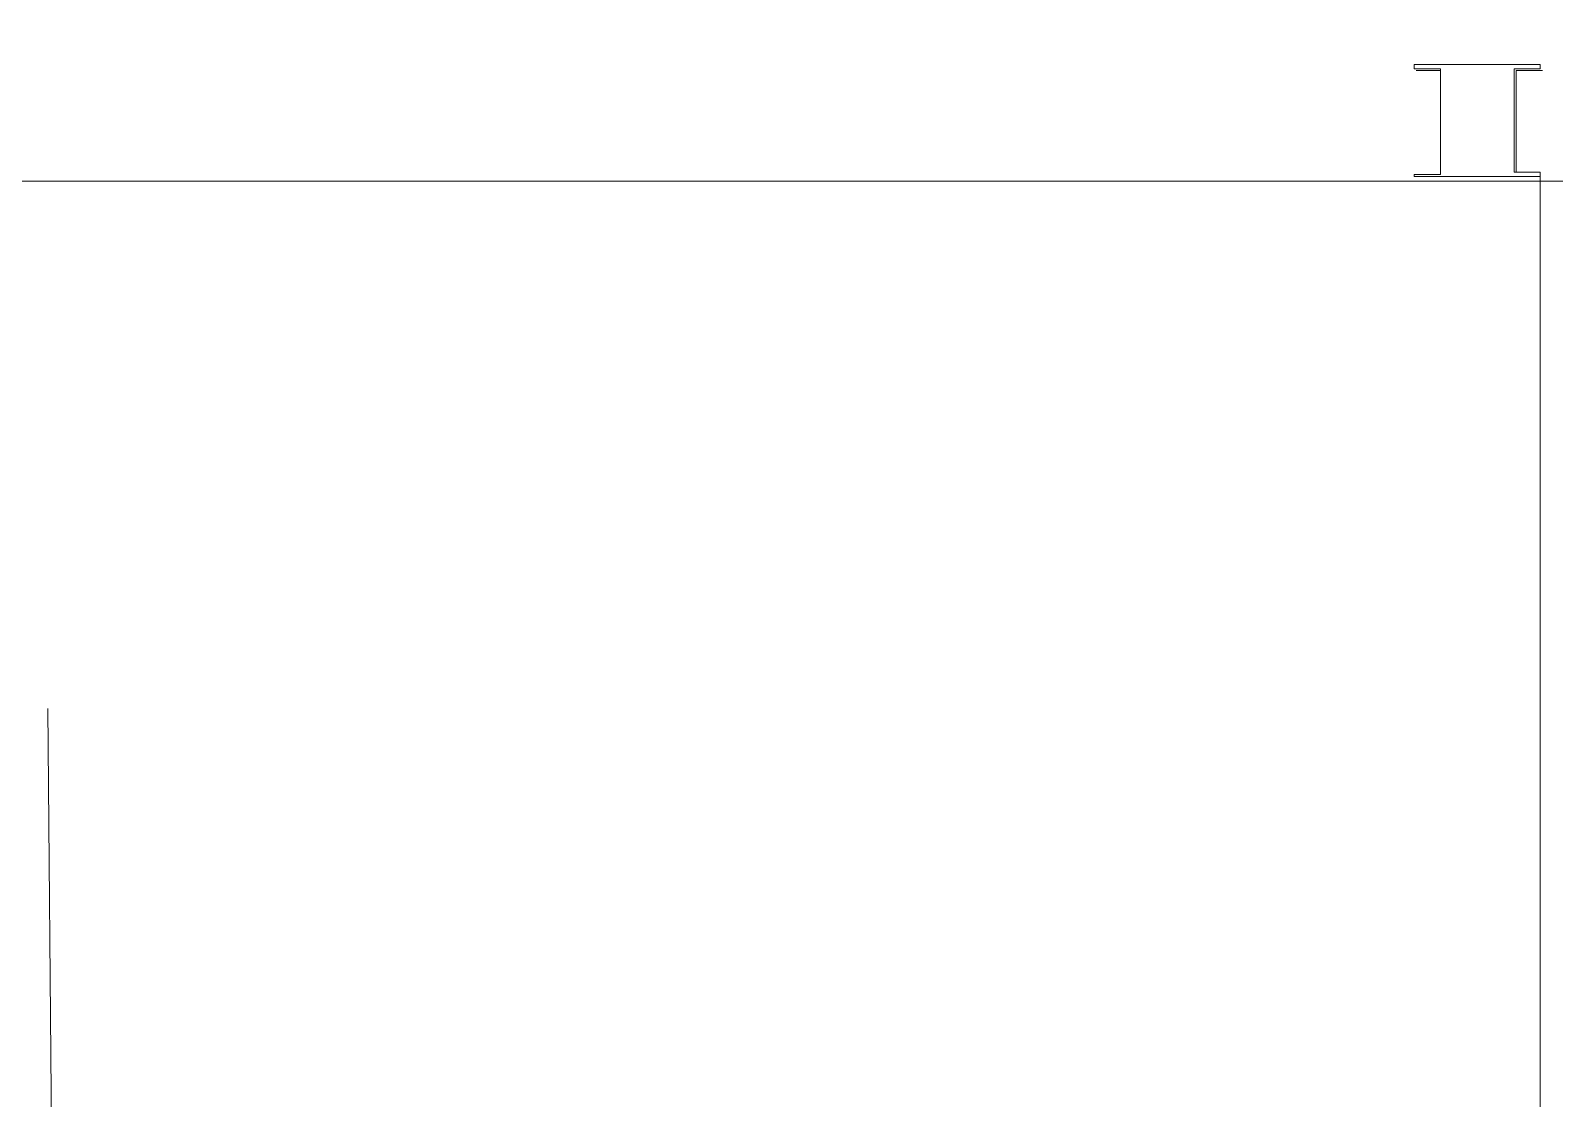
# Model space of a CAD drawing. Header units: centimetres. Extents: x -16.81 to -14.54, y 1.61 to 2.77.
# Drawn here: x -16.2662 to -16.1132, y 2.5324 to 2.6396 of the extents above; entities that cross this region are included whole.
import ezdxf

# ---------------------------------------------------------------- set-up
doc = ezdxf.new("R2010")
doc.units = ezdxf.units.CM
doc.header["$MEASUREMENT"] = 0
doc.layers.get('0').update_dxf_attribs({"lineweight": 0})
doc.layers.add('EXP COTA', color=7, linetype='Continuous', lineweight=0)

msp = doc.modelspace()

# ---------------------------------------------------------------- linework, layer by layer
at = {"color": 18, "lineweight": 0, "true_color": 0x000000}
for p, q in [((-16.11463, 2.63617), (-16.12729, 2.63617)), ((-16.12729, 2.63617), (-16.12729, 2.63572)), ((-16.11463, 2.63572), (-16.11463, 2.63617)), ((-16.12729, 2.63572), (-16.12465, 2.63572)), ((-16.12708, 2.63556), (-16.12465, 2.63556)), ((-16.12465, 2.63572), (-16.12465, 2.62512)), ((-16.11726, 2.63572), (-16.11463, 2.63572)), ((-16.11726, 2.62535), (-16.11726, 2.63572)), ((-16.11442, 2.63556), (-16.11705, 2.63556)), ((-16.11705, 2.63556), (-16.11705, 2.62535)), ((-16.11463, 2.62535), (-16.11726, 2.62535)), ((-16.11463, 2.62491), (-16.11463, 2.62535)), ((-16.12729, 2.62512), (-16.12729, 2.62491)), ((-16.12465, 2.62512), (-16.12729, 2.62512)), ((-16.12729, 2.62491), (-16.11463, 2.62491))]:
    msp.add_line(p, q, dxfattribs=at)
at = {"layer": 'EXP COTA', "color": 3, "lineweight": 0, "true_color": 0x00ff00}
for p, q in [((-16.11463, 2.62491), (-16.11463, 2.2869)), ((-16.26309, 2.41022), (-16.26445, 2.57152))]:
    msp.add_line(p, q, dxfattribs=at)
msp.add_lwpolyline([(-16.4738, 2.69594), (-16.4738, 2.62443), (-15.15136, 2.62443), (-15.15136, 2.39705), (-15.10919, 2.39705)], dxfattribs=at)

doc.saveas('drawing.dxf')
